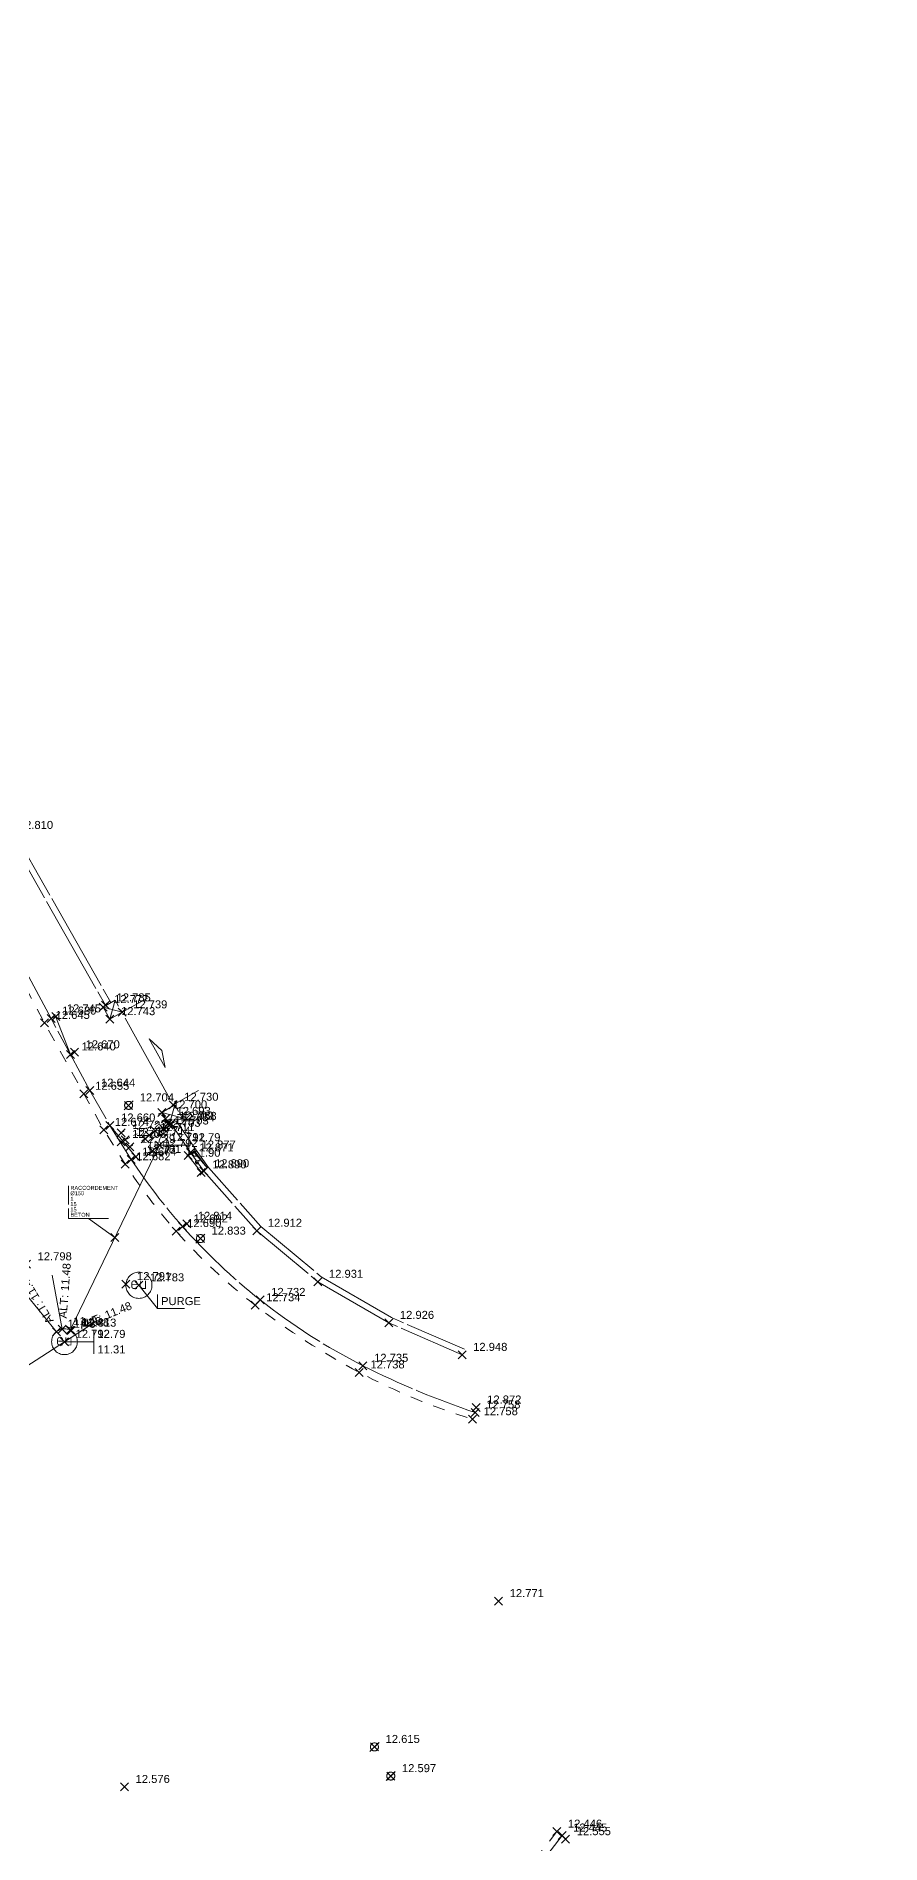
# Model space of a CAD drawing. Header units: metres. Extents: x 1224602 to 1224842, y 7187490 to 7187733.
# Drawn here: x 1224816.99 to 1224838.1, y 7187686.45 to 7187731.62 of the extents above; entities that cross this region are included whole.
import ezdxf
from ezdxf.enums import TextEntityAlignment as Align

# ---------------------------------------------------------------- set-up
doc = ezdxf.new("R2010")
doc.units = ezdxf.units.M
doc.header["$PDMODE"] = 3
doc.header["$PDSIZE"] = 0.1
for name, pattern in [('LL_0822', [2.5, 2.5, 0]), ('LL_0824', [0.35, 0.1, -0.25]), ('LL_0827', [0.2, 0.1, -0.1]), ('LL_0829', [0.6, 0.3, -0.3]), ('SL_1146', [2.5, 2.5, 0]), ('Socle_Continu', [2.5, 2.5, 0])]:
    doc.linetypes.add(name, pattern=pattern)
for name, color, linetype, lineweight in [('CLOTU_SCS', 212, 'Socle_Continu', 13), ('EAUPO_SCS', 140, 'Socle_Continu', 13), ('GAZFL_SCS', 40, 'Socle_Continu', 13), ('SIGTA_SCI', 7, 'Socle_Continu', 13), ('SIGTO_SCI', 255, 'Socle_Continu', 13), ('VOIRI_SCS', 7, 'Socle_Continu', 13)]:
    doc.layers.add(name, color=color, linetype=linetype, lineweight=lineweight)
for name, color, linetype, lineweight, true_color in [('EAUUS_PSI', 7, 'Socle_Continu', 13, 0x7f3f00), ('EAUUS_SCI', 7, 'Socle_Continu', 13, 0x7f3f00), ('EAUUS_SCS', 7, 'Socle_Continu', 13, 0x7f3f00), ('EAUUS_SCT', 7, 'Socle_Continu', 13, 0x7f3f00)]:
    doc.layers.add(name, color=color, linetype=linetype, lineweight=lineweight, true_color=true_color)
doc.styles.add('Reseaux', font='arial.ttf')
doc.styles.get("Standard").update_dxf_attribs({"font": 'arial.ttf'})
doc.linetypes.add('CL_0181', pattern='A,3,-0.15,0.4,-0.381,["eu",Standard,S=0.254,R=0,X=-0.2,Y=-0.1],-0.381,0.4,-0.15', length=4.862)

# ---------------------------------------------------------------- blocks, each defined once
blk = doc.blocks.new('YP_1521')
at = {"layer": 'SIGTO_SCI', "color": 7, "linetype": 'Socle_Continu'}
blk.add_point((0, 0), dxfattribs=at)
at = {"layer": 'SIGTA_SCI', "linetype": 'Socle_Continu'}
blk.add_attdef('ALT', (0.278, 0.099), '', height=0.2, dxfattribs=at)
at = {"layer": 'SIGTA_SCI', "linetype": 'Socle_Continu', "flags": 9}
blk.add_attdef('CALQUE_ALT', (1.69, -1.18), '', height=0.2, dxfattribs=at)
at = {"layer": 'SIGTO_SCI', "linetype": 'Socle_Continu', "flags": 9}
for tag, p in [('ID', (1.69, 0.105)), ('NATURE', (1.69, -0.216)), ('FAMILLE', (1.69, -0.538)), ('CALQUE', (1.69, -0.859)), ('PCRS', (1.69, -1.823))]:
    blk.add_attdef(tag, p, '', height=0.2, dxfattribs=at)
blk = doc.blocks.new('CP_0161')
at = {"layer": 'EAUUS_SCS', "linetype": 'Socle_Continu', "const_width": 0.0333, "flags": 128}
for points in [[(-0.071, -0.125), (-0.195, -0.125, -0.405328), (-0.27, -0.05), (-0.27, 0.075, -0.999132), (-0.071, 0.075), (-0.071, 0.025), (-0.245, 0.025)], [(0.054, 0.175), (0.054, -0.038, 0.410802), (0.141, -0.125), (0.253, -0.125), (0.253, 0.175)]]:
    blk.add_lwpolyline(points, format="xyb", dxfattribs=at)
at = {"layer": 'EAUUS_SCS', "linetype": 'Socle_Continu'}
blk.add_circle((0, 0), 0.5, dxfattribs=at)
at = {"layer": 'EAUUS_SCS', "linetype": 'Socle_Continu', "flags": 9}
for tag, p in [('ID', (0.989, 0.577)), ('NATURE', (0.989, 0.255)), ('FAMILLE', (0.989, -0.066)), ('CALQUE', (0.989, -0.387)), ('PCRS', (0.989, -0.709)), ('TYPE', (0.989, -1.03))]:
    blk.add_attdef(tag, p, '', height=0.2, dxfattribs=at)
blk = doc.blocks.new('LP_0841')
at = {"layer": 'VOIRI_SCS', "linetype": 'Socle_Continu', "flags": 128}
blk.add_lwpolyline([(0, 0), (0, 0.5), (1, 0)], dxfattribs=at)
at = {"layer": 'VOIRI_SCS', "linetype": 'Socle_Continu', "flags": 9}
for tag, p in [('ID', (1.428, 0.548)), ('NATURE', (1.428, 0.227)), ('FAMILLE', (1.428, -0.095)), ('CALQUE', (1.428, -0.416)), ('PCRS', (1.428, -0.737))]:
    blk.add_attdef(tag, p, '', height=0.2, dxfattribs=at)
blk = doc.blocks.new('LP_0842')
at = {"layer": 'VOIRI_SCS', "linetype": 'Socle_Continu', "flags": 128}
blk.add_lwpolyline([(1, 0), (1, 0.5), (0, 0)], dxfattribs=at)
at = {"layer": 'VOIRI_SCS', "linetype": 'Socle_Continu', "flags": 9}
for tag, p in [('NATURE', (1.488, 0.292)), ('ID', (1.488, 0.614)), ('FAMILLE', (1.488, -0.029)), ('CALQUE', (1.488, -0.35)), ('PCRS', (1.488, -0.672))]:
    blk.add_attdef(tag, p, '', height=0.2, dxfattribs=at)
blk = doc.blocks.new('AP_0001')
at = {"layer": 'EAUPO_SCS', "linetype": 'Socle_Continu'}
blk.add_line((0.113, 0.113), (-0.113, -0.113), dxfattribs=at)
blk.add_circle((0, 0), 0.1, dxfattribs=at)
at = {"layer": 'EAUPO_SCS', "linetype": 'Socle_Continu', "flags": 9}
for tag, p in [('ID', (0.809, 0.507)), ('NATURE', (0.809, 0.186)), ('FAMILLE', (0.809, -0.135)), ('CALQUE', (0.809, -0.456)), ('PCRS', (0.809, -0.778))]:
    blk.add_attdef(tag, p, '', height=0.2, dxfattribs=at)
blk = doc.blocks.new('CP_0162')
at = {"layer": 'EAUUS_SCS', "linetype": 'Socle_Continu', "const_width": 0.025, "flags": 128}
for points in [[(-0.063, -0.111), (-0.174, -0.111, -0.405328), (-0.241, -0.045), (-0.241, 0.067, -0.999132), (-0.063, 0.067), (-0.063, 0.022), (-0.218, 0.022)], [(0.048, 0.155), (0.048, -0.034, 0.410802), (0.125, -0.111), (0.225, -0.111), (0.225, 0.155)]]:
    blk.add_lwpolyline(points, format="xyb", dxfattribs=at)
at = {"layer": 'EAUUS_SCS', "linetype": 'Socle_Continu'}
blk.add_circle((0, 0), 0.5, dxfattribs=at)
at = {"layer": 'EAUUS_SCS', "linetype": 'Socle_Continu', "flags": 9}
for tag, p in [('NATURE', (0.918, 0.2)), ('FAMILLE', (0.918, -0.121)), ('ID', (0.918, 0.522)), ('CALQUE', (0.918, -0.442)), ('PCRS', (0.918, -0.763))]:
    blk.add_attdef(tag, p, '', height=0.2, dxfattribs=at)
blk = doc.blocks.new('SP_1162')
at = {"layer": 'CLOTU_SCS', "linetype": 'Socle_Continu'}
for p, q in [((0, 0), (1, 1)), ((0, 1), (1, 0))]:
    blk.add_line(p, q, dxfattribs=at)
at = {"layer": 'CLOTU_SCS', "linetype": 'Socle_Continu', "flags": 128}
blk.add_lwpolyline([(1, 0), (0, 0), (0, 1), (1, 1)], close=True, dxfattribs=at)
at = {"layer": 'CLOTU_SCS', "linetype": 'Socle_Continu', "flags": 9}
for tag, p in [('ID', (1.09, 0.3)), ('NATURE', (1.09, -0.02)), ('CALQUE', (1.09, -0.66)), ('FAMILLE', (1.09, -0.34)), ('PCRS', (1.09, -0.99))]:
    blk.add_attdef(tag, p, '', height=0.2, dxfattribs=at)
blk = doc.blocks.new('SP_1161')
at = {"layer": 'CLOTU_SCS', "linetype": 'Socle_Continu'}
for p, q in [((0, 0), (0, 0.275)), ((1, 0.275), (1, 0)), ((0.062, 0), (0.938, 0)), ((0.5, 0.154), (0.344, 0.103)), ((0.344, 0.103), (0.656, 0.103)), ((0.656, 0.103), (0.5, 0.154))]:
    blk.add_line(p, q, dxfattribs=at)
at = {"layer": 'CLOTU_SCS', "linetype": 'Socle_Continu', "flags": 9}
for tag, p in [('ID', (1.36, 0.385)), ('NATURE', (1.36, 0.064)), ('FAMILLE', (1.36, -0.257)), ('CALQUE', (1.36, -0.579)), ('PCRS', (1.36, -0.9))]:
    blk.add_attdef(tag, p, '', height=0.2, dxfattribs=at)
blk = doc.blocks.new('JP_0703')
at = {"layer": 'GAZFL_SCS', "linetype": 'Socle_Continu'}
blk.add_hatch(color=256, dxfattribs=at).paths.add_polyline_path([(0, 0), (0, 0.359), (1, 0.359), (0.088, 0.3)])
h = blk.add_hatch(color=256, dxfattribs=at)
edge = h.paths.add_edge_path()
edge.add_line((0.505, 0.179), (0.471, 0.106))
edge.add_line((0.471, 0.106), (0.471, 0.096))
edge.add_ellipse((0.505, 0.099), major_axis=(-0.0336, 0), ratio=0.758629, start_angle=5.44598, end_angle=174.55402)
edge.add_line((0.538, 0.096), (0.538, 0.106))
edge.add_line((0.538, 0.106), (0.505, 0.179))
at = {"layer": 'GAZFL_SCS', "linetype": 'Socle_Continu', "flags": 128}
blk.add_lwpolyline([(0, 0.359), (0, 0), (1, 0), (1, 0.359)], close=True, dxfattribs=at)
at = {"layer": 'GAZFL_SCS', "linetype": 'Socle_Continu'}
blk.add_lwpolyline([(0, 0), (0, 0.359), (1, 0.359), (0.088, 0.3)], close=True, dxfattribs=at)
blk.add_lwpolyline([(0.578, 0.106), (0.578, 0.124), (0.505, 0.281), (0.432, 0.124), (0.432, 0.106, 0.066358), (0.436, 0.095, 0.1059), (0.452, 0.076, 0.086348), (0.476, 0.064, 0.076263), (0.505, 0.059, 0.076263), (0.534, 0.064, 0.086348), (0.557, 0.076, 0.1059), (0.574, 0.095, 0.066358)], format="xyb", close=True, dxfattribs=at)
at = {"layer": 'GAZFL_SCS', "linetype": 'Socle_Continu', "flags": 9}
for tag, p in [('ID', (1.013, 0.696)), ('NATURE', (1.013, 0.374)), ('FAMILLE', (1.013, 0.053)), ('CALQUE', (1.013, -0.268)), ('PCRS', (1.013, -0.589))]:
    blk.add_attdef(tag, p, '', height=0.2, dxfattribs=at)
blk = doc.blocks.new('*U45')
at = {"layer": 'EAUUS_SCI', "linetype": 'Socle_Continu'}
blk.add_line((0.465, -0.584), (0, 0), dxfattribs=at)
at = {"layer": 'EAUUS_SCI', "linetype": 'Socle_Continu', "flags": 128}
blk.add_lwpolyline([(1.138, -0.584), (0.465, -0.584), (0.465, -0.227)], dxfattribs=at)
at = {"layer": 'EAUUS_SCI', "linetype": 'Socle_Continu'}
blk.add_point((0, 0), dxfattribs=at)
at = {"layer": 'EAUUS_SCI', "linetype": 'Socle_Continu', "flags": 9}
for tag, p in [('NATURE', (1.967, -0.177)), ('ID', (1.967, 0.144)), ('FAMILLE', (1.967, -0.499)), ('CALQUE', (1.967, -0.82)), ('PCRS', (1.967, -1.141))]:
    blk.add_attdef(tag, p, '', height=0.2, dxfattribs=at)
at = {"layer": 'EAUUS_SCI', "linetype": 'Socle_Continu'}
blk.add_attdef('TXT', (0.554, -0.496), '', height=0.2, dxfattribs=at)
blk = doc.blocks.new('*U95')
at = {"layer": 'EAUUS_SCI', "linetype": 'Socle_Continu'}
blk.add_line((-1.307, 0.951), (0, 0), dxfattribs=at)
at = {"layer": 'EAUUS_SCI', "linetype": 'Socle_Continu', "flags": 128}
blk.add_lwpolyline([(-0.307, 0.951), (-2.307, 0.951), (-2.307, 2.59)], dxfattribs=at)
at = {"layer": 'EAUUS_SCI', "linetype": 'Socle_Continu'}
blk.add_point((0, 0), dxfattribs=at)
for tag, p in [('TYPE', (-2.219, 2.385)), ('DIAM', (-2.219, 2.115)), ('NBR', (-2.219, 1.836)), ('LARG', (-2.219, 1.57)), ('HAUT', (-2.219, 1.305)), ('MATER', (-2.219, 1.039))]:
    blk.add_attdef(tag, p, '', height=0.2, dxfattribs=at)
at = {"layer": 'EAUUS_SCI', "linetype": 'Socle_Continu', "flags": 9}
for tag, p in [('NATURE', (2.47, 1.097)), ('FAMILLE', (2.47, 0.776)), ('ID', (2.47, 1.418)), ('CALQUE', (2.47, 0.454))]:
    blk.add_attdef(tag, p, '', height=0.2, dxfattribs=at)
blk = doc.blocks.new('CP_2101')
at = {"layer": 'EAUUS_PSI', "linetype": 'Socle_Continu'}
blk.add_line((0.733, 0), (0, 0), dxfattribs=at)
at = {"layer": 'EAUUS_PSI', "linetype": 'Socle_Continu', "flags": 128}
blk.add_lwpolyline([(0.733, -0.3), (0.733, 0.3)], dxfattribs=at)
at = {"layer": 'EAUUS_PSI', "linetype": 'Socle_Continu'}
blk.add_point((0, 0), dxfattribs=at)
at = {"layer": 'EAUUS_PSI', "linetype": 'Socle_Continu', "style": 'Reseaux', "flags": 9}
for tag, p in [('ID', (2.525, 0.541)), ('NATURE', (2.525, 0.22))]:
    blk.add_attdef(tag, p, '', height=0.2, dxfattribs=at)
at = {"layer": 'EAUUS_PSI', "linetype": 'Socle_Continu'}
for tag, p in [('TAMPON', (0.824, 0.196)), ('RADIER', (0.824, -0.192))]:
    blk.add_attdef(tag, text='', height=0.2, dxfattribs=at).set_placement(p, align=Align.MIDDLE_LEFT)
at = {"layer": 'EAUUS_PSI', "linetype": 'Socle_Continu', "flags": 9}
for tag, p in [('FAMILLE', (2.525, -0.101)), ('CALQUE', (2.525, -0.423))]:
    blk.add_attdef(tag, p, '', height=0.2, dxfattribs=at)
blk = doc.blocks.new('CP_0169')
at = {"layer": 'EAUUS_SCI', "linetype": 'Socle_Continu'}
blk.add_point((0, 0), dxfattribs=at)
at = {"layer": 'EAUUS_SCI', "linetype": 'Socle_Continu', "insert": (0.268, 0.01), "char_height": 0.2, "attachment_point": 4}
blk.add_mtext_dynamic_manual_height_columns('\\pxql;ALT:', width=0.46273, gutter_width=1, heights=[0], dxfattribs=at)
at = {"layer": 'EAUUS_SCI', "linetype": 'Socle_Continu'}
blk.add_attdef('ALT', text='', height=0.2, dxfattribs=at).set_placement((0.952, 0.01), align=Align.MIDDLE_LEFT)
at = {"layer": 'EAUUS_SCI', "linetype": 'Socle_Continu', "style": 'Reseaux', "flags": 9}
for tag, p in [('NATURE', (2.066, -0.134)), ('ID', (2.066, 0.187))]:
    blk.add_attdef(tag, p, '', height=0.2, dxfattribs=at)
at = {"layer": 'EAUUS_SCI', "linetype": 'Socle_Continu', "flags": 9}
for tag, p in [('FAMILLE', (2.066, -0.456)), ('TYPE', (2.066, -1.098)), ('CALQUE', (2.066, -0.777))]:
    blk.add_attdef(tag, p, '', height=0.2, dxfattribs=at)

msp = doc.modelspace()

# ---------------------------------------------------------------- linework, layer by layer
at = {"layer": 'CLOTU_SCS', "linetype": 'SL_1146', "flags": 128}
for points in [[(1224814.69, 7187714.525), (1224816.279, 7187711.711), (1224818.719, 7187707.402), (1224818.723, 7187707.395)], [(1224814.823, 7187714.596), (1224816.409, 7187711.785), (1224818.853, 7187707.469)], [(1224820.365, 7187704.44), (1224820.843, 7187703.723), (1224821.18, 7187703.256), (1224822.499, 7187701.77), (1224824.027, 7187700.494), (1224825.799, 7187699.467), (1224827.63, 7187698.668)], [(1224820.499, 7187704.51), (1224820.966, 7187703.808), (1224821.298, 7187703.35), (1224822.604, 7187701.878), (1224824.113, 7187700.618), (1224825.867, 7187699.601), (1224827.69, 7187698.806)]]:
    msp.add_lwpolyline(points, dxfattribs=at)
at = {"layer": 'EAUUS_SCT', "linetype": 'CL_0181', "flags": 128}
for points in [[(1224820.07, 7187703.91), (1224817.836, 7187699.285)], [(1224816.627, 7187700.31), (1224817.493, 7187699.245)], [(1224817.391, 7187700.662), (1224817.638, 7187699.312)], [(1224818.503, 7187699.517), (1224817.696, 7187698.995)], [(1224817.696, 7187698.995), (1224801.657, 7187688.62)]]:
    msp.add_lwpolyline(points, dxfattribs=at)
at = {"layer": 'VOIRI_SCS', "linetype": 'LL_0822', "flags": 128}
msp.add_lwpolyline([(1224805.222, 7187731.621), (1224805.063, 7187731.583), (1224804.749, 7187731.37), (1224804.548, 7187731.034), (1224804.522, 7187730.65), (1224804.639, 7187730.256), (1224807.62, 7187724.858), (1224810.078, 7187720.409), (1224810.585, 7187719.509), (1224812.046, 7187716.85), (1224812.53, 7187715.948), (1224814.725, 7187711.915, -0.284393), (1224814.86, 7187711.85, -0.301023), (1224814.857, 7187711.694), (1224815.463, 7187710.615), (1224817.361, 7187707.071), (1224817.845, 7187706.176), (1224818.33, 7187705.272), (1224818.833, 7187704.4), (1224819.363, 7187703.549, 0.034989), (1224820.645, 7187701.876, 0.044341), (1224822.584, 7187700.041, 0.050067), (1224825.155, 7187698.396, 0.037228), (1224827.957, 7187697.228)], format="xyb", dxfattribs=at)
at = {"layer": 'VOIRI_SCS', "linetype": 'LL_0829', "flags": 128}
for points in [[(1224810.078, 7187720.409), (1224809.916, 7187720.294), (1224810.271, 7187719.642), (1224810.479, 7187719.318), (1224812.352, 7187715.88), (1224814.556, 7187711.813), (1224815.286, 7187710.544), (1224817.196, 7187706.963), (1224818.183, 7187705.192), (1224818.676, 7187704.292), (1224819.213, 7187703.431, 0.036406), (1224820.484, 7187701.762, 0.047049), (1224822.46, 7187699.909, 0.04323), (1224825.063, 7187698.229, 0.047398), (1224827.892, 7187697.06)], [(1224829.998, 7187686.754), (1224829.329, 7187685.889, 0.085546), (1224827.67, 7187683.348, 0.032872), (1224826.288, 7187679.465, 0.052007), (1224825.938, 7187677.454), (1224825.845, 7187676.093, 0.035288), (1224825.807, 7187675.08, 0.008804), (1224825.911, 7187673.024, 0.041117), (1224826.067, 7187671.994, 0.038606), (1224826.693, 7187670.038, 0.014144), (1224827.498, 7187668.211), (1224828.376, 7187666.362), (1224829.531, 7187664.042), (1224829.974, 7187663.098), (1224834.355, 7187654.09), (1224836.14, 7187650.337), (1224836.462, 7187649.664), (1224836.794, 7187648.739), (1224837.116, 7187647.768), (1224837.283, 7187647.092), (1224837.36, 7187646.797), (1224837.59, 7187645.559), (1224837.694, 7187644.939), (1224837.786, 7187644.317), (1224837.861, 7187643.694), (1224837.918, 7187643.068), (1224838.001, 7187641.812), (1224838.051, 7187640.947), (1224838.091, 7187639.44), (1224838.095, 7187638.686), (1224838.079, 7187637.933), (1224838.053, 7187637.411), (1224838.014, 7187636.89), (1224837.963, 7187636.37), (1224837.9, 7187635.851), (1224837.825, 7187635.333), (1224837.755, 7187634.917), (1224837.737, 7187634.818), (1224837.635, 7187634.305), (1224837.512, 7187633.798), (1224837.214, 7187632.822), (1224836.912, 7187631.867), (1224836.603, 7187630.904), (1224836.272, 7187629.949), (1224836, 7187629.242), (1224835.704, 7187628.544), (1224835.383, 7187627.857), (1224835.037, 7187627.184), (1224834.665, 7187626.524), (1224834.27, 7187625.878), (1224833.854, 7187625.244), (1224833.423, 7187624.621), (1224832.809, 7187623.782), (1224832.21, 7187623.013), (1224832.17, 7187622.962), (1224831.506, 7187622.162), (1224830.822, 7187621.379), (1224830.172, 7187620.666), (1224830.144, 7187620.635), (1224829.51, 7187619.964), (1224828.836, 7187619.273), (1224828.154, 7187618.59), (1224827.24, 7187617.701), (1224826.318, 7187616.822), (1224826.263, 7187616.77), (1224825.388, 7187615.95), (1224824.442, 7187615.094), (1224823.903, 7187614.627), (1224823.355, 7187614.17), (1224822.799, 7187613.722), (1224822.672, 7187613.622), (1224822.234, 7187613.284), (1224821.662, 7187612.857), (1224821.083, 7187612.44), (1224820.496, 7187612.033), (1224819.902, 7187611.637), (1224818.583, 7187610.786), (1224817.736, 7187610.234), (1224817.098, 7187609.834), (1224816.453, 7187609.444), (1224816.004, 7187609.179), (1224815.15, 7187608.687), (1224813.379, 7187607.702), (1224812.081, 7187606.994), (1224811.426, 7187606.65), (1224810.767, 7187606.315), (1224810.102, 7187605.991), (1224809.43, 7187605.68), (1224808.752, 7187605.385), (1224808.066, 7187605.11), (1224807.342, 7187604.845), (1224806.61, 7187604.6), (1224805.873, 7187604.37), (1224805.133, 7187604.152), (1224803.647, 7187603.737), (1224802.155, 7187603.346), (1224801.289, 7187603.13), (1224800.419, 7187602.929), (1224798.671, 7187602.56), (1224797.198, 7187602.259), (1224795.721, 7187601.972), (1224794.322, 7187601.721), (1224793.344, 7187601.573)]]:
    msp.add_lwpolyline(points, format="xyb", dxfattribs=at)
at = {"layer": 'VOIRI_SCS', "linetype": 'LL_0827', "flags": 128}
msp.add_lwpolyline([(1224820.218, 7187704.564), (1224819.211, 7187704.038), (1224819.11, 7187703.991)], dxfattribs=at)
at = {"layer": 'VOIRI_SCS', "linetype": 'LL_0824', "flags": 128}
for points in [[(1224820.129, 7187704.727), (1224819.114, 7187704.216)], [(1224820.283, 7187704.448), (1224820.167, 7187704.326), (1224819.964, 7187704.268), (1224819.811, 7187704.158), (1224819.714, 7187704.068), (1224819.328, 7187703.868)]]:
    msp.add_lwpolyline(points, dxfattribs=at)
at = {"layer": 'VOIRI_SCS', "linetype": 'LL_0822', "flags": 128}
msp.add_lwpolyline([(1224830.128, 7187686.656), (1224829.478, 7187685.801)], dxfattribs=at)

# ---------------------------------------------------------------- block references
at = {"layer": 'CLOTU_SCS', "color": 6, "linetype": 'Socle_Continu'}
for p, xscale, yscale, rotation in [((1224818.659, 7187707.359), 0.3478815963666971, 0.3478815963666971, 299.5279923818213), ((1224820.129, 7187704.727), 0.3723109015895349, 0.3723109015895349, 300.0112933101356)]:
    msp.add_blockref('SP_1162', p, dxfattribs=dict(at, xscale=xscale, yscale=yscale, rotation=rotation))
at = {"layer": 'CLOTU_SCS', "linetype": 'Socle_Continu', "xscale": 2.638374956870432, "yscale": 2.638374956870432, "rotation": 298.9417029875283}
msp.add_blockref('SP_1161', (1224819.134, 7187707.227), dxfattribs=at)
at = {"layer": 'EAUPO_SCS', "linetype": 'Socle_Continu'}
for p in [(1224819.299, 7187704.902), (1224821.094, 7187701.574), (1224825.442, 7187688.87), (1224825.85, 7187688.141)]:
    msp.add_blockref('AP_0001', p, dxfattribs=at)
at = {"layer": 'EAUUS_PSI', "linetype": 'Socle_Continu'}
for p, values in [((1224820.07, 7187703.91), {'TAMPON': '12.79', 'RADIER': '11.90'}), ((1224817.696, 7187698.995), {'TAMPON': '12.79', 'RADIER': '11.31'})]:
    msp.add_blockref('CP_2101', p, dxfattribs=at).add_auto_attribs(values)
at = {"layer": 'EAUUS_SCI', "linetype": 'Socle_Continu', "xscale": 0.5, "yscale": 0.5, "zscale": 0.5}
msp.add_blockref('*U95', (1224818.953, 7187701.598), dxfattribs=at).add_auto_attribs({'TYPE': 'RACCORDEMENT', 'DIAM': 'Ø150', 'NBR': '1', 'LARG': '15', 'HAUT': '15', 'MATER': 'BETON'})
at = {"layer": 'EAUUS_SCI', "linetype": 'Socle_Continu'}
for p, rotation in [((1224817.638, 7187699.312), 85.60731894686988), ((1224817.493, 7187699.245), 120.8975061240629), ((1224817.836, 7187699.285), 21.98356992777709)]:
    msp.add_blockref('CP_0169', p, dxfattribs=dict(at, rotation=rotation)).add_auto_attribs({'ALT': '11.48'})
msp.add_blockref('*U45', (1224819.555, 7187700.406), dxfattribs=at).add_auto_attribs({'TXT': 'PURGE'})
at = {"layer": 'EAUUS_SCS', "linetype": 'Socle_Continu'}
for name, p, xscale, yscale in [('CP_0162', (1224820.07, 7187703.91), 0.4661978068115359, 0.4661978068115359), ('CP_0161', (1224819.555, 7187700.406), 0.6548111812621915, 0.6548111812621915), ('CP_0161', (1224817.696, 7187698.995), 0.6436306940786654, 0.6436306940786654)]:
    msp.add_blockref(name, p, dxfattribs=dict(at, xscale=xscale, yscale=yscale))
at = {"layer": 'GAZFL_SCS', "linetype": 'Socle_Continu', "xscale": 0.5331225598062804, "yscale": 0.5331225598062804, "rotation": 307.4016555764604}
msp.add_blockref('JP_0703', (1224820.789, 7187703.652), dxfattribs=at)
at = {"layer": 'SIGTO_SCI', "linetype": 'Socle_Continu'}
ref = msp.add_blockref('YP_1521', (1224816.279, 7187711.711), dxfattribs=at)
ref.add_attrib('ALT', '12.810', (1224816.557, 7187711.81), dxfattribs={"layer": 'SIGTA_SCI', "linetype": 'Socle_Continu', "height": 0.2})
ref = msp.add_blockref('YP_1521', (1224818.659, 7187707.359), dxfattribs=at)
ref.add_attrib('ALT', '12.777', (1224818.937, 7187707.458), dxfattribs={"layer": 'SIGTA_SCI', "linetype": 'Socle_Continu', "height": 0.2})
ref = msp.add_blockref('YP_1521', (1224818.719, 7187707.402), dxfattribs=at)
ref.add_attrib('ALT', '12.785', (1224818.997, 7187707.5), dxfattribs={"layer": 'SIGTA_SCI', "linetype": 'Socle_Continu', "height": 0.2})
ref = msp.add_blockref('YP_1521', (1224819.134, 7187707.227), dxfattribs=at)
ref.add_attrib('ALT', '12.739', (1224819.412, 7187707.326), dxfattribs={"layer": 'SIGTA_SCI', "linetype": 'Socle_Continu', "height": 0.2})
ref = msp.add_blockref('YP_1521', (1224817.196, 7187706.963), dxfattribs=at)
ref.add_attrib('ALT', '12.645', (1224817.474, 7187707.062), dxfattribs={"layer": 'SIGTA_SCI', "linetype": 'Socle_Continu', "height": 0.2})
ref = msp.add_blockref('YP_1521', (1224817.361, 7187707.071), dxfattribs=at)
ref.add_attrib('ALT', '12.630', (1224817.639, 7187707.17), dxfattribs={"layer": 'SIGTA_SCI', "linetype": 'Socle_Continu', "height": 0.2})
ref = msp.add_blockref('YP_1521', (1224817.476, 7187707.126), dxfattribs=at)
ref.add_attrib('ALT', '12.745', (1224817.754, 7187707.225), dxfattribs={"layer": 'SIGTA_SCI', "linetype": 'Socle_Continu', "height": 0.2})
ref = msp.add_blockref('YP_1521', (1224818.831, 7187707.057), dxfattribs=at)
ref.add_attrib('ALT', '12.743', (1224819.109, 7187707.156), dxfattribs={"layer": 'SIGTA_SCI', "linetype": 'Socle_Continu', "height": 0.2})
ref = msp.add_blockref('YP_1521', (1224817.845, 7187706.176), dxfattribs=at)
ref.add_attrib('ALT', '12.640', (1224818.123, 7187706.275), dxfattribs={"layer": 'SIGTA_SCI', "linetype": 'Socle_Continu', "height": 0.2})
ref = msp.add_blockref('YP_1521', (1224817.945, 7187706.228), dxfattribs=at)
ref.add_attrib('ALT', '12.670', (1224818.223, 7187706.327), dxfattribs={"layer": 'SIGTA_SCI', "linetype": 'Socle_Continu', "height": 0.2})
ref = msp.add_blockref('YP_1521', (1224818.183, 7187705.192), dxfattribs=at)
ref.add_attrib('ALT', '12.655', (1224818.461, 7187705.291), dxfattribs={"layer": 'SIGTA_SCI', "linetype": 'Socle_Continu', "height": 0.2})
ref = msp.add_blockref('YP_1521', (1224818.33, 7187705.272), dxfattribs=at)
ref.add_attrib('ALT', '12.644', (1224818.608, 7187705.37), dxfattribs={"layer": 'SIGTA_SCI', "linetype": 'Socle_Continu', "height": 0.2})
ref = msp.add_blockref('YP_1521', (1224819.299, 7187704.902), dxfattribs=at)
ref.add_attrib('ALT', '12.704', (1224819.577, 7187705.001), dxfattribs={"layer": 'SIGTA_SCI', "linetype": 'Socle_Continu', "height": 0.2})
ref = msp.add_blockref('YP_1521', (1224820.129, 7187704.727), dxfattribs=at)
ref.add_attrib('ALT', '12.700', (1224820.407, 7187704.826), dxfattribs={"layer": 'SIGTA_SCI', "linetype": 'Socle_Continu', "height": 0.2})
ref = msp.add_blockref('YP_1521', (1224820.218, 7187704.564), dxfattribs=at)
ref.add_attrib('ALT', '12.693', (1224820.496, 7187704.663), dxfattribs={"layer": 'SIGTA_SCI', "linetype": 'Socle_Continu', "height": 0.2})
ref = msp.add_blockref('YP_1521', (1224820.411, 7187704.918), dxfattribs=at)
ref.add_attrib('ALT', '12.730', (1224820.689, 7187705.017), dxfattribs={"layer": 'SIGTA_SCI', "linetype": 'Socle_Continu', "height": 0.2})
ref = msp.add_blockref('YP_1521', (1224818.676, 7187704.292), dxfattribs=at)
ref.add_attrib('ALT', '12.674', (1224818.953, 7187704.39), dxfattribs={"layer": 'SIGTA_SCI', "linetype": 'Socle_Continu', "height": 0.2})
ref = msp.add_blockref('YP_1521', (1224818.833, 7187704.4), dxfattribs=at)
ref.add_attrib('ALT', '12.660', (1224819.111, 7187704.499), dxfattribs={"layer": 'SIGTA_SCI', "linetype": 'Socle_Continu', "height": 0.2})
ref = msp.add_blockref('YP_1521', (1224819.114, 7187704.216), dxfattribs=at)
ref.add_attrib('ALT', '12.723', (1224819.392, 7187704.315), dxfattribs={"layer": 'SIGTA_SCI', "linetype": 'Socle_Continu', "height": 0.2})
ref = msp.add_blockref('YP_1521', (1224819.211, 7187704.038), dxfattribs=at)
ref.add_attrib('ALT', '12.707', (1224819.489, 7187704.137), dxfattribs={"layer": 'SIGTA_SCI', "linetype": 'Socle_Continu', "height": 0.2})
ref = msp.add_blockref('YP_1521', (1224819.714, 7187704.068), dxfattribs=at)
ref.add_attrib('ALT', '12.714', (1224819.992, 7187704.166), dxfattribs={"layer": 'SIGTA_SCI', "linetype": 'Socle_Continu', "height": 0.2})
ref = msp.add_blockref('YP_1521', (1224819.811, 7187704.158), dxfattribs=at)
ref.add_attrib('ALT', '12.711', (1224820.089, 7187704.257), dxfattribs={"layer": 'SIGTA_SCI', "linetype": 'Socle_Continu', "height": 0.2})
ref = msp.add_blockref('YP_1521', (1224819.964, 7187704.268), dxfattribs=at)
ref.add_attrib('ALT', '12.703', (1224820.242, 7187704.367), dxfattribs={"layer": 'SIGTA_SCI', "linetype": 'Socle_Continu', "height": 0.2})
ref = msp.add_blockref('YP_1521', (1224820.167, 7187704.326), dxfattribs=at)
ref.add_attrib('ALT', '12.703', (1224820.445, 7187704.424), dxfattribs={"layer": 'SIGTA_SCI', "linetype": 'Socle_Continu', "height": 0.2})
ref = msp.add_blockref('YP_1521', (1224820.283, 7187704.448), dxfattribs=at)
ref.add_attrib('ALT', '12.702', (1224820.561, 7187704.547), dxfattribs={"layer": 'SIGTA_SCI', "linetype": 'Socle_Continu', "height": 0.2})
ref = msp.add_blockref('YP_1521', (1224820.315, 7187704.405), dxfattribs=at)
ref.add_attrib('ALT', '12.754', (1224820.593, 7187704.503), dxfattribs={"layer": 'SIGTA_SCI', "linetype": 'Socle_Continu', "height": 0.2})
ref = msp.add_blockref('YP_1521', (1224820.365, 7187704.44), dxfattribs=at)
ref.add_attrib('ALT', '12.758', (1224820.643, 7187704.539), dxfattribs={"layer": 'SIGTA_SCI', "linetype": 'Socle_Continu', "height": 0.2})
ref = msp.add_blockref('YP_1521', (1224819.11, 7187703.991), dxfattribs=at)
ref.add_attrib('ALT', '12.708', (1224819.388, 7187704.089), dxfattribs={"layer": 'SIGTA_SCI', "linetype": 'Socle_Continu', "height": 0.2})
ref = msp.add_blockref('YP_1521', (1224819.328, 7187703.868), dxfattribs=at)
ref.add_attrib('ALT', '12.729', (1224819.606, 7187703.967), dxfattribs={"layer": 'SIGTA_SCI', "linetype": 'Socle_Continu', "height": 0.2})
ref = msp.add_blockref('YP_1521', (1224819.479, 7187703.615), dxfattribs=at)
ref.add_attrib('ALT', '12.781', (1224819.757, 7187703.713), dxfattribs={"layer": 'SIGTA_SCI', "linetype": 'Socle_Continu', "height": 0.2})
ref = msp.add_blockref('YP_1521', (1224819.891, 7187703.762), dxfattribs=at)
ref.add_attrib('ALT', '12.792', (1224820.169, 7187703.861), dxfattribs={"layer": 'SIGTA_SCI', "linetype": 'Socle_Continu', "height": 0.2})
ref = msp.add_blockref('YP_1521', (1224820.07, 7187703.91), dxfattribs=at)
ref.add_attrib('ALT', '12.791', (1224820.348, 7187704.009), dxfattribs={"layer": 'SIGTA_SCI', "linetype": 'Socle_Continu', "height": 0.2})
ref = msp.add_blockref('YP_1521', (1224820.789, 7187703.652), dxfattribs=at)
ref.add_attrib('ALT', '12.871', (1224821.067, 7187703.751), dxfattribs={"layer": 'SIGTA_SCI', "linetype": 'Socle_Continu', "height": 0.2})
ref = msp.add_blockref('YP_1521', (1224820.843, 7187703.723), dxfattribs=at)
ref.add_attrib('ALT', '12.877', (1224821.121, 7187703.822), dxfattribs={"layer": 'SIGTA_SCI', "linetype": 'Socle_Continu', "height": 0.2})
ref = msp.add_blockref('YP_1521', (1224819.213, 7187703.431), dxfattribs=at)
ref.add_attrib('ALT', '12.682', (1224819.491, 7187703.53), dxfattribs={"layer": 'SIGTA_SCI', "linetype": 'Socle_Continu', "height": 0.2})
ref = msp.add_blockref('YP_1521', (1224819.363, 7187703.549), dxfattribs=at)
ref.add_attrib('ALT', '12.674', (1224819.641, 7187703.648), dxfattribs={"layer": 'SIGTA_SCI', "linetype": 'Socle_Continu', "height": 0.2})
ref = msp.add_blockref('YP_1521', (1224821.112, 7187703.228), dxfattribs=at)
ref.add_attrib('ALT', '12.890', (1224821.39, 7187703.327), dxfattribs={"layer": 'SIGTA_SCI', "linetype": 'Socle_Continu', "height": 0.2})
ref = msp.add_blockref('YP_1521', (1224821.18, 7187703.256), dxfattribs=at)
ref.add_attrib('ALT', '12.890', (1224821.458, 7187703.355), dxfattribs={"layer": 'SIGTA_SCI', "linetype": 'Socle_Continu', "height": 0.2})
ref = msp.add_blockref('YP_1521', (1224820.645, 7187701.876), dxfattribs=at)
ref.add_attrib('ALT', '12.692', (1224820.923, 7187701.975), dxfattribs={"layer": 'SIGTA_SCI', "linetype": 'Socle_Continu', "height": 0.2})
ref = msp.add_blockref('YP_1521', (1224820.749, 7187701.944), dxfattribs=at)
ref.add_attrib('ALT', '12.814', (1224821.027, 7187702.042), dxfattribs={"layer": 'SIGTA_SCI', "linetype": 'Socle_Continu', "height": 0.2})
ref = msp.add_blockref('YP_1521', (1224820.484, 7187701.762), dxfattribs=at)
ref.add_attrib('ALT', '12.690', (1224820.762, 7187701.861), dxfattribs={"layer": 'SIGTA_SCI', "linetype": 'Socle_Continu', "height": 0.2})
ref = msp.add_blockref('YP_1521', (1224821.094, 7187701.574), dxfattribs=at)
ref.add_attrib('ALT', '12.833', (1224821.372, 7187701.672), dxfattribs={"layer": 'SIGTA_SCI', "linetype": 'Socle_Continu', "height": 0.2})
ref = msp.add_blockref('YP_1521', (1224822.499, 7187701.77), dxfattribs=at)
ref.add_attrib('ALT', '12.912', (1224822.777, 7187701.869), dxfattribs={"layer": 'SIGTA_SCI', "linetype": 'Socle_Continu', "height": 0.2})
ref = msp.add_blockref('YP_1521', (1224816.747, 7187700.931), dxfattribs=at)
ref.add_attrib('ALT', '12.798', (1224817.024, 7187701.03), dxfattribs={"layer": 'SIGTA_SCI', "linetype": 'Socle_Continu', "height": 0.2})
ref = msp.add_blockref('YP_1521', (1224819.229, 7187700.436), dxfattribs=at)
ref.add_attrib('ALT', '12.791', (1224819.507, 7187700.535), dxfattribs={"layer": 'SIGTA_SCI', "linetype": 'Socle_Continu', "height": 0.2})
ref = msp.add_blockref('YP_1521', (1224824.027, 7187700.494), dxfattribs=at)
ref.add_attrib('ALT', '12.931', (1224824.305, 7187700.593), dxfattribs={"layer": 'SIGTA_SCI', "linetype": 'Socle_Continu', "height": 0.2})
ref = msp.add_blockref('YP_1521', (1224819.555, 7187700.406), dxfattribs=at)
ref.add_attrib('ALT', '12.783', (1224819.833, 7187700.504), dxfattribs={"layer": 'SIGTA_SCI', "linetype": 'Socle_Continu', "height": 0.2})
ref = msp.add_blockref('YP_1521', (1224822.584, 7187700.041), dxfattribs=at)
ref.add_attrib('ALT', '12.732', (1224822.862, 7187700.14), dxfattribs={"layer": 'SIGTA_SCI', "linetype": 'Socle_Continu', "height": 0.2})
ref = msp.add_blockref('YP_1521', (1224822.46, 7187699.909), dxfattribs=at)
ref.add_attrib('ALT', '12.734', (1224822.738, 7187700.007), dxfattribs={"layer": 'SIGTA_SCI', "linetype": 'Socle_Continu', "height": 0.2})
ref = msp.add_blockref('YP_1521', (1224817.493, 7187699.245), dxfattribs=at)
ref.add_attrib('ALT', '11.48', (1224817.771, 7187699.344), dxfattribs={"layer": 'SIGTA_SCI', "linetype": 'Socle_Continu', "height": 0.2})
ref = msp.add_blockref('YP_1521', (1224817.638, 7187699.312), dxfattribs=at)
ref.add_attrib('ALT', '11.48', (1224817.916, 7187699.41), dxfattribs={"layer": 'SIGTA_SCI', "linetype": 'Socle_Continu', "height": 0.2})
ref = msp.add_blockref('YP_1521', (1224817.836, 7187699.285), dxfattribs=at)
ref.add_attrib('ALT', '11.48', (1224818.114, 7187699.384), dxfattribs={"layer": 'SIGTA_SCI', "linetype": 'Socle_Continu', "height": 0.2})
ref = msp.add_blockref('YP_1521', (1224817.859, 7187699.273), dxfattribs=at)
ref.add_attrib('ALT', '12.813', (1224818.137, 7187699.372), dxfattribs={"layer": 'SIGTA_SCI', "linetype": 'Socle_Continu', "height": 0.2})
ref = msp.add_blockref('YP_1521', (1224825.799, 7187699.467), dxfattribs=at)
ref.add_attrib('ALT', '12.926', (1224826.077, 7187699.566), dxfattribs={"layer": 'SIGTA_SCI', "linetype": 'Socle_Continu', "height": 0.2})
ref = msp.add_blockref('YP_1521', (1224817.696, 7187698.995), dxfattribs=at)
ref.add_attrib('ALT', '12.792', (1224817.974, 7187699.094), dxfattribs={"layer": 'SIGTA_SCI', "linetype": 'Socle_Continu', "height": 0.2})
ref = msp.add_blockref('YP_1521', (1224827.63, 7187698.668), dxfattribs=at)
ref.add_attrib('ALT', '12.948', (1224827.908, 7187698.767), dxfattribs={"layer": 'SIGTA_SCI', "linetype": 'Socle_Continu', "height": 0.2})
ref = msp.add_blockref('YP_1521', (1224825.063, 7187698.229), dxfattribs=at)
ref.add_attrib('ALT', '12.738', (1224825.341, 7187698.328), dxfattribs={"layer": 'SIGTA_SCI', "linetype": 'Socle_Continu', "height": 0.2})
ref = msp.add_blockref('YP_1521', (1224825.155, 7187698.396), dxfattribs=at)
ref.add_attrib('ALT', '12.735', (1224825.433, 7187698.494), dxfattribs={"layer": 'SIGTA_SCI', "linetype": 'Socle_Continu', "height": 0.2})
ref = msp.add_blockref('YP_1521', (1224827.981, 7187697.352), dxfattribs=at)
ref.add_attrib('ALT', '12.872', (1224828.259, 7187697.451), dxfattribs={"layer": 'SIGTA_SCI', "linetype": 'Socle_Continu', "height": 0.2})
ref = msp.add_blockref('YP_1521', (1224827.892, 7187697.06), dxfattribs=at)
ref.add_attrib('ALT', '12.758', (1224828.17, 7187697.159), dxfattribs={"layer": 'SIGTA_SCI', "linetype": 'Socle_Continu', "height": 0.2})
ref = msp.add_blockref('YP_1521', (1224827.957, 7187697.228), dxfattribs=at)
ref.add_attrib('ALT', '12.758', (1224828.234, 7187697.327), dxfattribs={"layer": 'SIGTA_SCI', "linetype": 'Socle_Continu', "height": 0.2})
ref = msp.add_blockref('YP_1521', (1224828.543, 7187692.515), dxfattribs=at)
ref.add_attrib('ALT', '12.771', (1224828.821, 7187692.613), dxfattribs={"layer": 'SIGTA_SCI', "linetype": 'Socle_Continu', "height": 0.2})
ref = msp.add_blockref('YP_1521', (1224825.442, 7187688.87), dxfattribs=at)
ref.add_attrib('ALT', '12.615', (1224825.72, 7187688.969), dxfattribs={"layer": 'SIGTA_SCI', "linetype": 'Socle_Continu', "height": 0.2})
ref = msp.add_blockref('YP_1521', (1224819.195, 7187687.87), dxfattribs=at)
ref.add_attrib('ALT', '12.576', (1224819.473, 7187687.969), dxfattribs={"layer": 'SIGTA_SCI', "linetype": 'Socle_Continu', "height": 0.2})
ref = msp.add_blockref('YP_1521', (1224825.85, 7187688.141), dxfattribs=at)
ref.add_attrib('ALT', '12.597', (1224826.128, 7187688.239), dxfattribs={"layer": 'SIGTA_SCI', "linetype": 'Socle_Continu', "height": 0.2})
ref = msp.add_blockref('YP_1521', (1224829.998, 7187686.754), dxfattribs=at)
ref.add_attrib('ALT', '12.446', (1224830.276, 7187686.852), dxfattribs={"layer": 'SIGTA_SCI', "linetype": 'Socle_Continu', "height": 0.2})
ref = msp.add_blockref('YP_1521', (1224830.128, 7187686.656), dxfattribs=at)
ref.add_attrib('ALT', '12.445', (1224830.406, 7187686.755), dxfattribs={"layer": 'SIGTA_SCI', "linetype": 'Socle_Continu', "height": 0.2})
ref = msp.add_blockref('YP_1521', (1224830.219, 7187686.565), dxfattribs=at)
ref.add_attrib('ALT', '12.555', (1224830.497, 7187686.664), dxfattribs={"layer": 'SIGTA_SCI', "linetype": 'Socle_Continu', "height": 0.2})
at = {"layer": 'VOIRI_SCS', "linetype": 'Socle_Continu'}
for name, p, xscale, yscale, zscale, rotation in [('LP_0841', (1224817.361, 7187707.071), 1.0171, 0.2549214241631989, 2.270934504724927, 298.4030448879613), ('LP_0842', (1224818.833, 7187704.4), 1.0027, 0.2669531318889119, 2.000000000477669, 301.9224965218094)]:
    msp.add_blockref(name, p, dxfattribs=dict(at, xscale=xscale, yscale=yscale, zscale=zscale, rotation=rotation))

doc.saveas('drawing.dxf')
